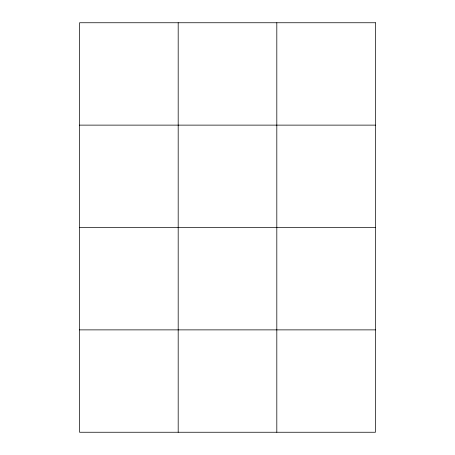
<?xml version="1.0" encoding="UTF-8"?>
<svg xmlns="http://www.w3.org/2000/svg" width="455" height="455" viewBox="0 0 455 455"><rect width="100%" height="100%" fill="white"/><g stroke="black" fill="none" stroke-linecap="round" stroke-linejoin="round"><path stroke-width="0.68" d="M79.568 125.125L375.432 125.125M79.568 227.5L375.432 227.5M79.568 329.875L375.432 329.875M276.811 22.75L276.811 432.25M178.189 22.75L178.189 432.25M375.432 22.75L79.568 22.75L79.568 432.25L375.432 432.25L375.432 22.75"/></g></svg>
